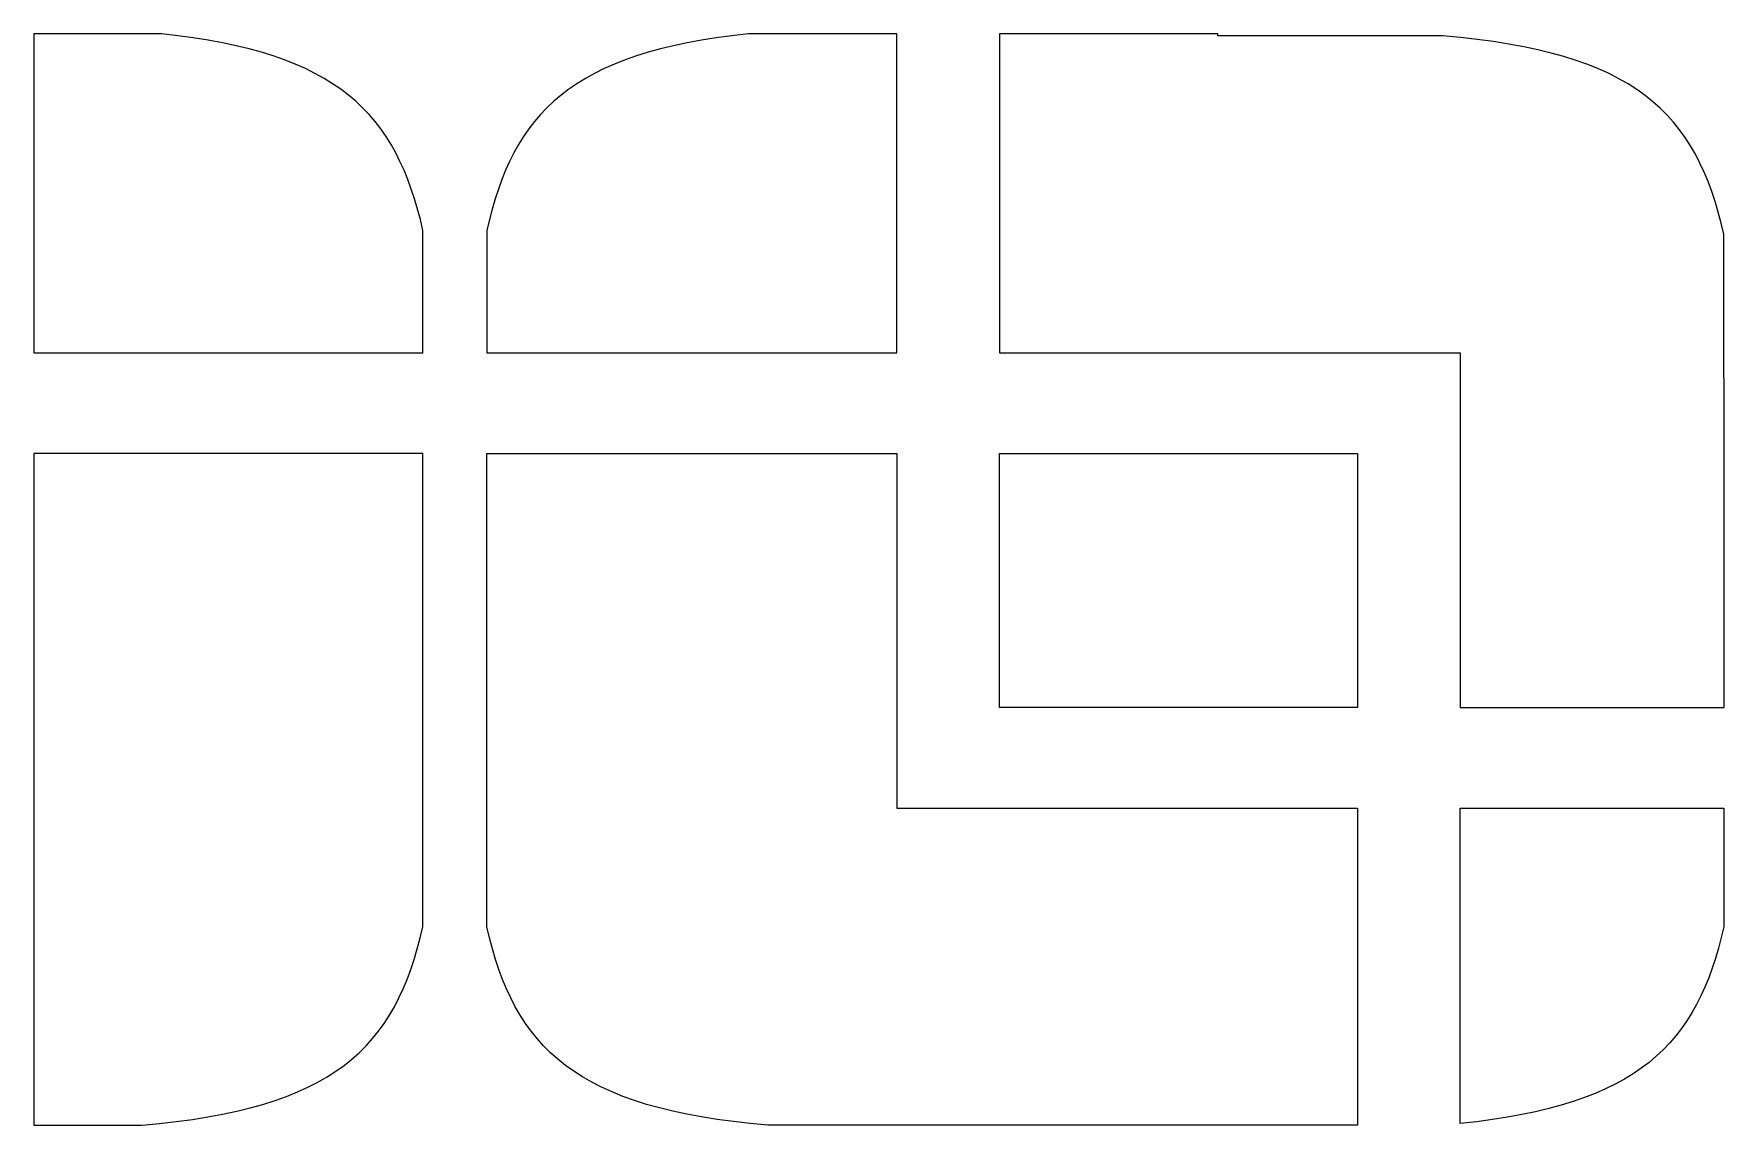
# Model space of a CAD drawing. Header units: millimetres. Extents: x -1200 to 1200, y -590 to 590.
# Drawn here: x -1200 to -748.5, y -299.4 to -7.7 of the extents above; entities that cross this region are included whole.
import ezdxf

# ---------------------------------------------------------------- set-up
doc = ezdxf.new("R2010")
doc.units = ezdxf.units.MM
doc.header["$MEASUREMENT"] = 0
doc.layers.add('Layer 1', color=7, linetype='Continuous')

msp = doc.modelspace()

# ---------------------------------------------------------------- linework, layer by layer
at = {"layer": 'Layer 1', "color": 250, "lineweight": 20}
for points, knots in [([(-1200.0272, -92.9268), (-1200.0272, -92.9268), (-1200.0272, -7.6965), (-1200.0272, -7.6965), (-1200.0272, -7.6965), (-1165.9063, -7.6965), (-1165.9063, -7.6965), (-1165.9063, -7.6965), (-1161.5679, -8.2005), (-1161.5679, -8.2005), (-1161.5679, -8.2005), (-1157.4172, -8.7766), (-1157.4172, -8.7766), (-1157.4172, -8.7766), (-1153.4305, -9.4246), (-1153.4305, -9.4246), (-1153.4305, -9.4246), (-1149.6315, -10.1207), (-1149.6315, -10.1207), (-1149.6315, -10.1207), (-1145.9966, -10.8887), (-1145.9966, -10.8887), (-1145.9966, -10.8887), (-1142.5259, -11.7288), (-1142.5259, -11.7288), (-1142.5259, -11.7288), (-1139.2193, -12.6409), (-1139.2193, -12.6409), (-1139.2193, -12.6409), (-1136.0769, -13.6249), (-1136.0769, -13.6249), (-1136.0769, -13.6249), (-1133.0752, -14.681), (-1133.0752, -14.681), (-1133.0752, -14.681), (-1130.2142, -15.8091), (-1130.2142, -15.8091), (-1130.2142, -15.8091), (-1127.4939, -17.0092), (-1127.4939, -17.0092), (-1127.4939, -17.0092), (-1124.9378, -18.2813), (-1124.9378, -18.2813), (-1124.9378, -18.2813), (-1122.4989, -19.6253), (-1122.4989, -19.6253), (-1122.4989, -19.6253), (-1120.2007, -21.0415), (-1120.2007, -21.0415), (-1120.2007, -21.0415), (-1118.0198, -22.5296), (-1118.0198, -22.5296), (-1118.0198, -22.5296), (-1115.9561, -24.0897), (-1115.9561, -24.0897), (-1115.9561, -24.0897), (-1114.0097, -25.7458), (-1114.0097, -25.7458), (-1114.0097, -25.7458), (-1112.204, -27.474), (-1112.204, -27.474), (-1112.204, -27.474), (-1110.4686, -29.2741), (-1110.4686, -29.2741), (-1110.4686, -29.2741), (-1108.8505, -31.1703), (-1108.8505, -31.1703), (-1108.8505, -31.1703), (-1107.3497, -33.1384), (-1107.3497, -33.1384), (-1107.3497, -33.1384), (-1105.9426, -35.1785), (-1105.9426, -35.1785), (-1105.9426, -35.1785), (-1104.6059, -37.2907), (-1104.6059, -37.2907), (-1104.6059, -37.2907), (-1103.3631, -39.4989), (-1103.3631, -39.4989), (-1103.3631, -39.4989), (-1102.214, -41.827), (-1102.214, -41.827), (-1102.214, -41.827), (-1101.1353, -44.1792), (-1101.1353, -44.1792), (-1101.1353, -44.1792), (-1100.1269, -46.6514), (-1100.1269, -46.6514), (-1100.1269, -46.6514), (-1099.1888, -49.1956), (-1099.1888, -49.1956), (-1099.1888, -49.1956), (-1098.3446, -51.8117), (-1098.3446, -51.8117), (-1098.3446, -51.8117), (-1097.5238, -54.548), (-1097.5238, -54.548), (-1097.5238, -54.548), (-1096.7734, -57.3562), (-1096.7734, -57.3562), (-1096.7734, -57.3562), (-1096.0934, -60.2364), (-1096.0934, -60.2364), (-1096.0934, -60.2364), (-1096.0934, -92.9268), (-1096.0934, -92.9268), (-1096.0934, -92.9268), (-1200.0272, -92.9268), (-1200.0272, -92.9268)], [0, 0, 0, 0, 0.02777778, 0.02777778, 0.02777778, 0.05555556, 0.05555556, 0.05555556, 0.08333333, 0.08333333, 0.08333333, 0.11111111, 0.11111111, 0.11111111, 0.13888889, 0.13888889, 0.13888889, 0.16666667, 0.16666667, 0.16666667, 0.19444444, 0.19444444, 0.19444444, 0.22222222, 0.22222222, 0.22222222, 0.25, 0.25, 0.25, 0.27777778, 0.27777778, 0.27777778, 0.30555556, 0.30555556, 0.30555556, 0.33333333, 0.33333333, 0.33333333, 0.36111111, 0.36111111, 0.36111111, 0.38888889, 0.38888889, 0.38888889, 0.41666667, 0.41666667, 0.41666667, 0.44444444, 0.44444444, 0.44444444, 0.47222222, 0.47222222, 0.47222222, 0.5, 0.5, 0.5, 0.52777778, 0.52777778, 0.52777778, 0.55555556, 0.55555556, 0.55555556, 0.58333333, 0.58333333, 0.58333333, 0.61111111, 0.61111111, 0.61111111, 0.63888889, 0.63888889, 0.63888889, 0.66666667, 0.66666667, 0.66666667, 0.69444444, 0.69444444, 0.69444444, 0.72222222, 0.72222222, 0.72222222, 0.75, 0.75, 0.75, 0.77777778, 0.77777778, 0.77777778, 0.80555556, 0.80555556, 0.80555556, 0.83333333, 0.83333333, 0.83333333, 0.86111111, 0.86111111, 0.86111111, 0.88888889, 0.88888889, 0.88888889, 0.91666667, 0.91666667, 0.91666667, 0.94444444, 0.94444444, 0.94444444, 0.97222222, 0.97222222, 0.97222222, 1, 1, 1, 1]), ([(-1009.2316, -7.6965), (-1009.2316, -7.6965), (-969.506, -7.6965), (-969.506, -7.6965), (-969.506, -7.6965), (-969.506, -92.9268), (-969.506, -92.9268), (-969.506, -92.9268), (-1079.0446, -92.9268), (-1079.0446, -92.9268), (-1079.0446, -92.9268), (-1079.0446, -60.2604), (-1079.0446, -60.2604), (-1079.0446, -60.2604), (-1078.3411, -57.3562), (-1078.3411, -57.3562), (-1078.3411, -57.3562), (-1077.6141, -54.548), (-1077.6141, -54.548), (-1077.6141, -54.548), (-1076.7934, -51.8358), (-1076.7934, -51.8358), (-1076.7934, -51.8358), (-1075.9256, -49.1956), (-1075.9256, -49.1956), (-1075.9256, -49.1956), (-1075.011, -46.6514), (-1075.011, -46.6514), (-1075.011, -46.6514), (-1074.0027, -44.1792), (-1074.0027, -44.1792), (-1074.0027, -44.1792), (-1072.924, -41.827), (-1072.924, -41.827), (-1072.924, -41.827), (-1071.7748, -39.5229), (-1071.7748, -39.5229), (-1071.7748, -39.5229), (-1070.532, -37.2907), (-1070.532, -37.2907), (-1070.532, -37.2907), (-1069.2187, -35.1785), (-1069.2187, -35.1785), (-1069.2187, -35.1785), (-1067.7883, -33.1384), (-1067.7883, -33.1384), (-1067.7883, -33.1384), (-1066.2874, -31.1703), (-1066.2874, -31.1703), (-1066.2874, -31.1703), (-1064.6693, -29.2741), (-1064.6693, -29.2741), (-1064.6693, -29.2741), (-1062.9574, -27.474), (-1062.9574, -27.474), (-1062.9574, -27.474), (-1061.1282, -25.7458), (-1061.1282, -25.7458), (-1061.1282, -25.7458), (-1059.1818, -24.1137), (-1059.1818, -24.1137), (-1059.1818, -24.1137), (-1057.1416, -22.5296), (-1057.1416, -22.5296), (-1057.1416, -22.5296), (-1054.9607, -21.0415), (-1054.9607, -21.0415), (-1054.9607, -21.0415), (-1052.6391, -19.6253), (-1052.6391, -19.6253), (-1052.6391, -19.6253), (-1050.2236, -18.2813), (-1050.2236, -18.2813), (-1050.2236, -18.2813), (-1047.644, -17.0092), (-1047.644, -17.0092), (-1047.644, -17.0092), (-1044.9237, -15.8091), (-1044.9237, -15.8091), (-1044.9237, -15.8091), (-1042.0862, -14.681), (-1042.0862, -14.681), (-1042.0862, -14.681), (-1039.0845, -13.6249), (-1039.0845, -13.6249), (-1039.0845, -13.6249), (-1035.9186, -12.6409), (-1035.9186, -12.6409), (-1035.9186, -12.6409), (-1032.6121, -11.7288), (-1032.6121, -11.7288), (-1032.6121, -11.7288), (-1029.1413, -10.8887), (-1029.1413, -10.8887), (-1029.1413, -10.8887), (-1025.5065, -10.1207), (-1025.5065, -10.1207), (-1025.5065, -10.1207), (-1021.7075, -9.4246), (-1021.7075, -9.4246), (-1021.7075, -9.4246), (-1017.7443, -8.7766), (-1017.7443, -8.7766), (-1017.7443, -8.7766), (-1013.57, -8.2005), (-1013.57, -8.2005), (-1013.57, -8.2005), (-1009.2316, -7.6965), (-1009.2316, -7.6965)], [0, 0, 0, 0, 0.02777778, 0.02777778, 0.02777778, 0.05555556, 0.05555556, 0.05555556, 0.08333333, 0.08333333, 0.08333333, 0.11111111, 0.11111111, 0.11111111, 0.13888889, 0.13888889, 0.13888889, 0.16666667, 0.16666667, 0.16666667, 0.19444444, 0.19444444, 0.19444444, 0.22222222, 0.22222222, 0.22222222, 0.25, 0.25, 0.25, 0.27777778, 0.27777778, 0.27777778, 0.30555556, 0.30555556, 0.30555556, 0.33333333, 0.33333333, 0.33333333, 0.36111111, 0.36111111, 0.36111111, 0.38888889, 0.38888889, 0.38888889, 0.41666667, 0.41666667, 0.41666667, 0.44444444, 0.44444444, 0.44444444, 0.47222222, 0.47222222, 0.47222222, 0.5, 0.5, 0.5, 0.52777778, 0.52777778, 0.52777778, 0.55555556, 0.55555556, 0.55555556, 0.58333333, 0.58333333, 0.58333333, 0.61111111, 0.61111111, 0.61111111, 0.63888889, 0.63888889, 0.63888889, 0.66666667, 0.66666667, 0.66666667, 0.69444444, 0.69444444, 0.69444444, 0.72222222, 0.72222222, 0.72222222, 0.75, 0.75, 0.75, 0.77777778, 0.77777778, 0.77777778, 0.80555556, 0.80555556, 0.80555556, 0.83333333, 0.83333333, 0.83333333, 0.86111111, 0.86111111, 0.86111111, 0.88888889, 0.88888889, 0.88888889, 0.91666667, 0.91666667, 0.91666667, 0.94444444, 0.94444444, 0.94444444, 0.97222222, 0.97222222, 0.97222222, 1, 1, 1, 1]), ([(-942.0921, -7.6965), (-942.0921, -7.6965), (-883.723, -7.6965), (-883.723, -7.6965), (-883.723, -7.6965), (-883.723, -8.2245), (-883.723, -8.2245), (-883.723, -8.2245), (-823.7125, -8.2245), (-823.7125, -8.2245), (-823.7125, -8.2245), (-818.9754, -8.6566), (-818.9754, -8.6566), (-818.9754, -8.6566), (-814.4729, -9.1846), (-814.4729, -9.1846), (-814.4729, -9.1846), (-810.1345, -9.7606), (-810.1345, -9.7606), (-810.1345, -9.7606), (-806.0071, -10.4327), (-806.0071, -10.4327), (-806.0071, -10.4327), (-802.0674, -11.1527), (-802.0674, -11.1527), (-802.0674, -11.1527), (-798.3153, -11.9448), (-798.3153, -11.9448), (-798.3153, -11.9448), (-794.7273, -12.8328), (-794.7273, -12.8328), (-794.7273, -12.8328), (-791.3035, -13.7929), (-791.3035, -13.7929), (-791.3035, -13.7929), (-788.0673, -14.825), (-788.0673, -14.825), (-788.0673, -14.825), (-784.9718, -15.9291), (-784.9718, -15.9291), (-784.9718, -15.9291), (-782.0639, -17.1052), (-782.0639, -17.1052), (-782.0639, -17.1052), (-779.2732, -18.3533), (-779.2732, -18.3533), (-779.2732, -18.3533), (-776.6702, -19.6974), (-776.6702, -19.6974), (-776.6702, -19.6974), (-774.1844, -21.1135), (-774.1844, -21.1135), (-774.1844, -21.1135), (-771.8394, -22.6256), (-771.8394, -22.6256), (-771.8394, -22.6256), (-769.635, -24.1857), (-769.635, -24.1857), (-769.635, -24.1857), (-767.5479, -25.8658), (-767.5479, -25.8658), (-767.5479, -25.8658), (-765.6014, -27.594), (-765.6014, -27.594), (-765.6014, -27.594), (-763.7723, -29.4421), (-763.7723, -29.4421), (-763.7723, -29.4421), (-762.037, -31.3382), (-762.037, -31.3382), (-762.037, -31.3382), (-760.4423, -33.3544), (-760.4423, -33.3544), (-760.4423, -33.3544), (-758.918, -35.4425), (-758.918, -35.4425), (-758.918, -35.4425), (-757.5109, -37.6027), (-757.5109, -37.6027), (-757.5109, -37.6027), (-756.1977, -39.8829), (-756.1977, -39.8829), (-756.1977, -39.8829), (-754.9782, -42.2351), (-754.9782, -42.2351), (-754.9782, -42.2351), (-753.8526, -44.6833), (-753.8526, -44.6833), (-753.8526, -44.6833), (-752.7973, -47.2034), (-752.7973, -47.2034), (-752.7973, -47.2034), (-751.8124, -49.8436), (-751.8124, -49.8436), (-751.8124, -49.8436), (-750.9213, -52.5558), (-750.9213, -52.5558), (-750.9213, -52.5558), (-750.077, -55.364), (-750.077, -55.364), (-750.077, -55.364), (-749.3032, -58.2683), (-749.3032, -58.2683), (-749.3032, -58.2683), (-748.5762, -61.2685), (-748.5762, -61.2685), (-748.5762, -61.2685), (-748.5762, -99.7673), (-748.5762, -99.7673), (-748.5762, -99.7673), (-748.5058, -99.7673), (-748.5058, -99.7673), (-748.5058, -99.7673), (-748.5058, -187.7579), (-748.5058, -187.7579), (-748.5058, -187.7579), (-818.9989, -187.7579), (-818.9989, -187.7579), (-818.9989, -187.7579), (-818.9989, -92.9268), (-818.9989, -92.9268), (-818.9989, -92.9268), (-942.0921, -92.9268), (-942.0921, -92.9268), (-942.0921, -92.9268), (-942.0921, -7.6965), (-942.0921, -7.6965)], [0, 0, 0, 0, 0.02380952, 0.02380952, 0.02380952, 0.04761905, 0.04761905, 0.04761905, 0.07142857, 0.07142857, 0.07142857, 0.0952381, 0.0952381, 0.0952381, 0.11904762, 0.11904762, 0.11904762, 0.14285714, 0.14285714, 0.14285714, 0.16666667, 0.16666667, 0.16666667, 0.19047619, 0.19047619, 0.19047619, 0.21428571, 0.21428571, 0.21428571, 0.23809524, 0.23809524, 0.23809524, 0.26190476, 0.26190476, 0.26190476, 0.28571429, 0.28571429, 0.28571429, 0.30952381, 0.30952381, 0.30952381, 0.33333333, 0.33333333, 0.33333333, 0.35714286, 0.35714286, 0.35714286, 0.38095238, 0.38095238, 0.38095238, 0.4047619, 0.4047619, 0.4047619, 0.42857143, 0.42857143, 0.42857143, 0.45238095, 0.45238095, 0.45238095, 0.47619048, 0.47619048, 0.47619048, 0.5, 0.5, 0.5, 0.52380952, 0.52380952, 0.52380952, 0.54761905, 0.54761905, 0.54761905, 0.57142857, 0.57142857, 0.57142857, 0.5952381, 0.5952381, 0.5952381, 0.61904762, 0.61904762, 0.61904762, 0.64285714, 0.64285714, 0.64285714, 0.66666667, 0.66666667, 0.66666667, 0.69047619, 0.69047619, 0.69047619, 0.71428571, 0.71428571, 0.71428571, 0.73809524, 0.73809524, 0.73809524, 0.76190476, 0.76190476, 0.76190476, 0.78571429, 0.78571429, 0.78571429, 0.80952381, 0.80952381, 0.80952381, 0.83333333, 0.83333333, 0.83333333, 0.85714286, 0.85714286, 0.85714286, 0.88095238, 0.88095238, 0.88095238, 0.9047619, 0.9047619, 0.9047619, 0.92857143, 0.92857143, 0.92857143, 0.95238095, 0.95238095, 0.95238095, 0.97619048, 0.97619048, 0.97619048, 1, 1, 1, 1]), ([(-1200.0272, -299.3902), (-1200.0272, -299.3902), (-1200.0272, -119.8568), (-1200.0272, -119.8568), (-1200.0272, -119.8568), (-1096.0934, -119.8568), (-1096.0934, -119.8568), (-1096.0934, -119.8568), (-1096.0934, -207.8474), (-1096.0934, -207.8474), (-1096.0934, -207.8474), (-1096.0934, -246.3463), (-1096.0934, -246.3463), (-1096.0934, -246.3463), (-1096.7969, -249.3465), (-1096.7969, -249.3465), (-1096.7969, -249.3465), (-1097.5942, -252.2507), (-1097.5942, -252.2507), (-1097.5942, -252.2507), (-1098.415, -255.0589), (-1098.415, -255.0589), (-1098.415, -255.0589), (-1099.353, -257.7711), (-1099.353, -257.7711), (-1099.353, -257.7711), (-1100.3145, -260.4113), (-1100.3145, -260.4113), (-1100.3145, -260.4113), (-1101.3697, -262.9315), (-1101.3697, -262.9315), (-1101.3697, -262.9315), (-1102.4954, -265.3797), (-1102.4954, -265.3797), (-1102.4954, -265.3797), (-1103.7148, -267.7319), (-1103.7148, -267.7319), (-1103.7148, -267.7319), (-1105.0281, -269.988), (-1105.0281, -269.988), (-1105.0281, -269.988), (-1106.4351, -272.1722), (-1106.4351, -272.1722), (-1106.4351, -272.1722), (-1107.936, -274.2604), (-1107.936, -274.2604), (-1107.936, -274.2604), (-1109.5541, -276.2525), (-1109.5541, -276.2525), (-1109.5541, -276.2525), (-1111.266, -278.1727), (-1111.266, -278.1727), (-1111.266, -278.1727), (-1113.1186, -280.0208), (-1113.1186, -280.0208), (-1113.1186, -280.0208), (-1115.065, -281.7489), (-1115.065, -281.7489), (-1115.065, -281.7489), (-1117.1521, -283.4291), (-1117.1521, -283.4291), (-1117.1521, -283.4291), (-1119.3565, -284.9892), (-1119.3565, -284.9892), (-1119.3565, -284.9892), (-1121.7016, -286.5013), (-1121.7016, -286.5013), (-1121.7016, -286.5013), (-1124.1639, -287.9174), (-1124.1639, -287.9174), (-1124.1639, -287.9174), (-1126.7904, -289.2615), (-1126.7904, -289.2615), (-1126.7904, -289.2615), (-1129.5576, -290.5095), (-1129.5576, -290.5095), (-1129.5576, -290.5095), (-1132.4889, -291.6857), (-1132.4889, -291.6857), (-1132.4889, -291.6857), (-1135.5845, -292.7897), (-1135.5845, -292.7897), (-1135.5845, -292.7897), (-1138.8207, -293.8458), (-1138.8207, -293.8458), (-1138.8207, -293.8458), (-1142.2445, -294.7819), (-1142.2445, -294.7819), (-1142.2445, -294.7819), (-1145.809, -295.6459), (-1145.809, -295.6459), (-1145.809, -295.6459), (-1149.5845, -296.462), (-1149.5845, -296.462), (-1149.5845, -296.462), (-1153.5243, -297.182), (-1153.5243, -297.182), (-1153.5243, -297.182), (-1157.6516, -297.8541), (-1157.6516, -297.8541), (-1157.6516, -297.8541), (-1161.9666, -298.4302), (-1161.9666, -298.4302), (-1161.9666, -298.4302), (-1166.4926, -298.9582), (-1166.4926, -298.9582), (-1166.4926, -298.9582), (-1171.2062, -299.3902), (-1171.2062, -299.3902), (-1171.2062, -299.3902), (-1191.7491, -299.3902), (-1191.7491, -299.3902), (-1191.7491, -299.3902), (-1200.0272, -299.3902), (-1200.0272, -299.3902)], [0, 0, 0, 0, 0.02631579, 0.02631579, 0.02631579, 0.05263158, 0.05263158, 0.05263158, 0.07894737, 0.07894737, 0.07894737, 0.10526316, 0.10526316, 0.10526316, 0.13157895, 0.13157895, 0.13157895, 0.15789474, 0.15789474, 0.15789474, 0.18421053, 0.18421053, 0.18421053, 0.21052632, 0.21052632, 0.21052632, 0.23684211, 0.23684211, 0.23684211, 0.26315789, 0.26315789, 0.26315789, 0.28947368, 0.28947368, 0.28947368, 0.31578947, 0.31578947, 0.31578947, 0.34210526, 0.34210526, 0.34210526, 0.36842105, 0.36842105, 0.36842105, 0.39473684, 0.39473684, 0.39473684, 0.42105263, 0.42105263, 0.42105263, 0.44736842, 0.44736842, 0.44736842, 0.47368421, 0.47368421, 0.47368421, 0.5, 0.5, 0.5, 0.52631579, 0.52631579, 0.52631579, 0.55263158, 0.55263158, 0.55263158, 0.57894737, 0.57894737, 0.57894737, 0.60526316, 0.60526316, 0.60526316, 0.63157895, 0.63157895, 0.63157895, 0.65789474, 0.65789474, 0.65789474, 0.68421053, 0.68421053, 0.68421053, 0.71052632, 0.71052632, 0.71052632, 0.73684211, 0.73684211, 0.73684211, 0.76315789, 0.76315789, 0.76315789, 0.78947368, 0.78947368, 0.78947368, 0.81578947, 0.81578947, 0.81578947, 0.84210526, 0.84210526, 0.84210526, 0.86842105, 0.86842105, 0.86842105, 0.89473684, 0.89473684, 0.89473684, 0.92105263, 0.92105263, 0.92105263, 0.94736842, 0.94736842, 0.94736842, 0.97368421, 0.97368421, 0.97368421, 1, 1, 1, 1]), ([(-969.506, -214.6879), (-969.506, -214.6879), (-969.506, -119.8568), (-969.506, -119.8568), (-969.506, -119.8568), (-1079.0446, -119.8568), (-1079.0446, -119.8568), (-1079.0446, -119.8568), (-1079.0446, -207.8474), (-1079.0446, -207.8474), (-1079.0446, -207.8474), (-1079.0446, -246.3463), (-1079.0446, -246.3463), (-1079.0446, -246.3463), (-1078.3176, -249.3465), (-1078.3176, -249.3465), (-1078.3176, -249.3465), (-1077.5437, -252.2507), (-1077.5437, -252.2507), (-1077.5437, -252.2507), (-1076.6995, -255.0589), (-1076.6995, -255.0589), (-1076.6995, -255.0589), (-1075.8084, -257.7711), (-1075.8084, -257.7711), (-1075.8084, -257.7711), (-1074.8235, -260.4113), (-1074.8235, -260.4113), (-1074.8235, -260.4113), (-1073.7682, -262.9315), (-1073.7682, -262.9315), (-1073.7682, -262.9315), (-1072.6426, -265.3797), (-1072.6426, -265.3797), (-1072.6426, -265.3797), (-1071.4231, -267.7319), (-1071.4231, -267.7319), (-1071.4231, -267.7319), (-1070.1099, -269.988), (-1070.1099, -269.988), (-1070.1099, -269.988), (-1068.7028, -272.1722), (-1068.7028, -272.1722), (-1068.7028, -272.1722), (-1067.202, -274.2604), (-1067.202, -274.2604), (-1067.202, -274.2604), (-1065.5839, -276.2525), (-1065.5839, -276.2525), (-1065.5839, -276.2525), (-1063.872, -278.1727), (-1063.872, -278.1727), (-1063.872, -278.1727), (-1062.0428, -280.0208), (-1062.0428, -280.0208), (-1062.0428, -280.0208), (-1060.0729, -281.7489), (-1060.0729, -281.7489), (-1060.0729, -281.7489), (-1058.0093, -283.4291), (-1058.0093, -283.4291), (-1058.0093, -283.4291), (-1055.8049, -284.9892), (-1055.8049, -284.9892), (-1055.8049, -284.9892), (-1053.4598, -286.5013), (-1053.4598, -286.5013), (-1053.4598, -286.5013), (-1050.974, -287.9174), (-1050.974, -287.9174), (-1050.974, -287.9174), (-1048.3475, -289.2615), (-1048.3475, -289.2615), (-1048.3475, -289.2615), (-1045.5803, -290.5095), (-1045.5803, -290.5095), (-1045.5803, -290.5095), (-1042.649, -291.6857), (-1042.649, -291.6857), (-1042.649, -291.6857), (-1039.5769, -292.7897), (-1039.5769, -292.7897), (-1039.5769, -292.7897), (-1036.3407, -293.8458), (-1036.3407, -293.8458), (-1036.3407, -293.8458), (-1032.9169, -294.7819), (-1032.9169, -294.7819), (-1032.9169, -294.7819), (-1029.3289, -295.6459), (-1029.3289, -295.6459), (-1029.3289, -295.6459), (-1025.5768, -296.462), (-1025.5768, -296.462), (-1025.5768, -296.462), (-1021.6371, -297.182), (-1021.6371, -297.182), (-1021.6371, -297.182), (-1017.5097, -297.8541), (-1017.5097, -297.8541), (-1017.5097, -297.8541), (-1013.1713, -298.4302), (-1013.1713, -298.4302), (-1013.1713, -298.4302), (-1008.6688, -298.9582), (-1008.6688, -298.9582), (-1008.6688, -298.9582), (-1003.9552, -299.3902), (-1003.9552, -299.3902), (-1003.9552, -299.3902), (-1003.6269, -299.3902), (-1003.6269, -299.3902), (-1003.6269, -299.3902), (-1003.2986, -299.3902), (-1003.2986, -299.3902), (-1003.2986, -299.3902), (-1002.9702, -299.3902), (-1002.9702, -299.3902), (-1002.9702, -299.3902), (-1002.6654, -299.3902), (-1002.6654, -299.3902), (-1002.6654, -299.3902), (-1002.3371, -299.3902), (-1002.3371, -299.3902), (-1002.3371, -299.3902), (-1002.0088, -299.3902), (-1002.0088, -299.3902), (-1002.0088, -299.3902), (-1001.704, -299.3902), (-1001.704, -299.3902), (-1001.704, -299.3902), (-1001.3756, -299.3902), (-1001.3756, -299.3902), (-1001.3756, -299.3902), (-1001.0473, -299.3902), (-1001.0473, -299.3902), (-1001.0473, -299.3902), (-1000.7424, -299.3902), (-1000.7424, -299.3902), (-1000.7424, -299.3902), (-1000.4141, -299.3902), (-1000.4141, -299.3902), (-1000.4141, -299.3902), (-1000.0858, -299.3902), (-1000.0858, -299.3902), (-1000.0858, -299.3902), (-999.7575, -299.3902), (-999.7575, -299.3902), (-999.7575, -299.3902), (-999.4526, -299.3902), (-999.4526, -299.3902), (-999.4526, -299.3902), (-999.1243, -299.3902), (-999.1243, -299.3902), (-999.1243, -299.3902), (-998.796, -299.3902), (-998.796, -299.3902), (-998.796, -299.3902), (-998.4912, -299.3902), (-998.4912, -299.3902), (-998.4912, -299.3902), (-998.1629, -299.3902), (-998.1629, -299.3902), (-998.1629, -299.3902), (-997.8345, -299.3902), (-997.8345, -299.3902), (-997.8345, -299.3902), (-997.5297, -299.3902), (-997.5297, -299.3902), (-997.5297, -299.3902), (-997.2013, -299.3902), (-997.2013, -299.3902), (-997.2013, -299.3902), (-996.8731, -299.3902), (-996.8731, -299.3902), (-996.8731, -299.3902), (-996.5448, -299.3902), (-996.5448, -299.3902), (-996.5448, -299.3902), (-996.2399, -299.3902), (-996.2399, -299.3902), (-996.2399, -299.3902), (-995.9116, -299.3902), (-995.9116, -299.3902), (-995.9116, -299.3902), (-995.5832, -299.3902), (-995.5832, -299.3902), (-995.5832, -299.3902), (-995.2784, -299.3902), (-995.2784, -299.3902), (-995.2784, -299.3902), (-994.9501, -299.3902), (-994.9501, -299.3902), (-994.9501, -299.3902), (-994.6218, -299.3902), (-994.6218, -299.3902), (-994.6218, -299.3902), (-994.3169, -299.3902), (-994.3169, -299.3902), (-994.3169, -299.3902), (-993.9886, -299.3902), (-993.9886, -299.3902), (-993.9886, -299.3902), (-993.6603, -299.3902), (-993.6603, -299.3902), (-993.6603, -299.3902), (-993.332, -299.3902), (-993.332, -299.3902), (-993.332, -299.3902), (-993.0272, -299.3902), (-993.0272, -299.3902), (-993.0272, -299.3902), (-992.6988, -299.3902), (-992.6988, -299.3902), (-992.6988, -299.3902), (-992.3705, -299.3902), (-992.3705, -299.3902), (-992.3705, -299.3902), (-992.0656, -299.3902), (-992.0656, -299.3902), (-992.0656, -299.3902), (-991.7373, -299.3902), (-991.7373, -299.3902), (-991.7373, -299.3902), (-991.4091, -299.3902), (-991.4091, -299.3902), (-991.4091, -299.3902), (-991.1042, -299.3902), (-991.1042, -299.3902), (-991.1042, -299.3902), (-990.7759, -299.3902), (-990.7759, -299.3902), (-990.7759, -299.3902), (-990.4475, -299.3902), (-990.4475, -299.3902), (-990.4475, -299.3902), (-990.1192, -299.3902), (-990.1192, -299.3902), (-990.1192, -299.3902), (-989.8144, -299.3902), (-989.8144, -299.3902), (-989.8144, -299.3902), (-989.4861, -299.3902), (-989.4861, -299.3902), (-989.4861, -299.3902), (-989.1578, -299.3902), (-989.1578, -299.3902), (-989.1578, -299.3902), (-988.8529, -299.3902), (-988.8529, -299.3902), (-988.8529, -299.3902), (-988.5246, -299.3902), (-988.5246, -299.3902), (-988.5246, -299.3902), (-988.1963, -299.3902), (-988.1963, -299.3902), (-988.1963, -299.3902), (-987.8914, -299.3902), (-987.8914, -299.3902), (-987.8914, -299.3902), (-987.5631, -299.3902), (-987.5631, -299.3902), (-987.5631, -299.3902), (-987.2348, -299.3902), (-987.2348, -299.3902), (-987.2348, -299.3902), (-986.9065, -299.3902), (-986.9065, -299.3902), (-986.9065, -299.3902), (-986.6016, -299.3902), (-986.6016, -299.3902), (-986.6016, -299.3902), (-986.2733, -299.3902), (-986.2733, -299.3902), (-986.2733, -299.3902), (-985.945, -299.3902), (-985.945, -299.3902), (-985.945, -299.3902), (-985.6402, -299.3902), (-985.6402, -299.3902), (-985.6402, -299.3902), (-985.3118, -299.3902), (-985.3118, -299.3902), (-985.3118, -299.3902), (-984.9835, -299.3902), (-984.9835, -299.3902), (-984.9835, -299.3902), (-984.6786, -299.3902), (-984.6786, -299.3902), (-984.6786, -299.3902), (-984.3503, -299.3902), (-984.3503, -299.3902), (-984.3503, -299.3902), (-984.0221, -299.3902), (-984.0221, -299.3902), (-984.0221, -299.3902), (-983.6937, -299.3902), (-983.6937, -299.3902), (-983.6937, -299.3902), (-983.3889, -299.3902), (-983.3889, -299.3902), (-983.3889, -299.3902), (-883.723, -299.3902), (-883.723, -299.3902), (-883.723, -299.3902), (-846.4129, -299.3902), (-846.4129, -299.3902), (-846.4129, -299.3902), (-846.4129, -214.6879), (-846.4129, -214.6879), (-846.4129, -214.6879), (-969.506, -214.6879), (-969.506, -214.6879)], [0, 0, 0, 0, 0.00961538, 0.00961538, 0.00961538, 0.01923077, 0.01923077, 0.01923077, 0.02884615, 0.02884615, 0.02884615, 0.03846154, 0.03846154, 0.03846154, 0.04807692, 0.04807692, 0.04807692, 0.05769231, 0.05769231, 0.05769231, 0.06730769, 0.06730769, 0.06730769, 0.07692308, 0.07692308, 0.07692308, 0.08653846, 0.08653846, 0.08653846, 0.09615385, 0.09615385, 0.09615385, 0.10576923, 0.10576923, 0.10576923, 0.11538462, 0.11538462, 0.11538462, 0.125, 0.125, 0.125, 0.13461538, 0.13461538, 0.13461538, 0.14423077, 0.14423077, 0.14423077, 0.15384615, 0.15384615, 0.15384615, 0.16346154, 0.16346154, 0.16346154, 0.17307692, 0.17307692, 0.17307692, 0.18269231, 0.18269231, 0.18269231, 0.19230769, 0.19230769, 0.19230769, 0.20192308, 0.20192308, 0.20192308, 0.21153846, 0.21153846, 0.21153846, 0.22115385, 0.22115385, 0.22115385, 0.23076923, 0.23076923, 0.23076923, 0.24038462, 0.24038462, 0.24038462, 0.25, 0.25, 0.25, 0.25961538, 0.25961538, 0.25961538, 0.26923077, 0.26923077, 0.26923077, 0.27884615, 0.27884615, 0.27884615, 0.28846154, 0.28846154, 0.28846154, 0.29807692, 0.29807692, 0.29807692, 0.30769231, 0.30769231, 0.30769231, 0.31730769, 0.31730769, 0.31730769, 0.32692308, 0.32692308, 0.32692308, 0.33653846, 0.33653846, 0.33653846, 0.34615385, 0.34615385, 0.34615385, 0.35576923, 0.35576923, 0.35576923, 0.36538462, 0.36538462, 0.36538462, 0.375, 0.375, 0.375, 0.38461538, 0.38461538, 0.38461538, 0.39423077, 0.39423077, 0.39423077, 0.40384615, 0.40384615, 0.40384615, 0.41346154, 0.41346154, 0.41346154, 0.42307692, 0.42307692, 0.42307692, 0.43269231, 0.43269231, 0.43269231, 0.44230769, 0.44230769, 0.44230769, 0.45192308, 0.45192308, 0.45192308, 0.46153846, 0.46153846, 0.46153846, 0.47115385, 0.47115385, 0.47115385, 0.48076923, 0.48076923, 0.48076923, 0.49038462, 0.49038462, 0.49038462, 0.5, 0.5, 0.5, 0.50961538, 0.50961538, 0.50961538, 0.51923077, 0.51923077, 0.51923077, 0.52884615, 0.52884615, 0.52884615, 0.53846154, 0.53846154, 0.53846154, 0.54807692, 0.54807692, 0.54807692, 0.55769231, 0.55769231, 0.55769231, 0.56730769, 0.56730769, 0.56730769, 0.57692308, 0.57692308, 0.57692308, 0.58653846, 0.58653846, 0.58653846, 0.59615385, 0.59615385, 0.59615385, 0.60576923, 0.60576923, 0.60576923, 0.61538462, 0.61538462, 0.61538462, 0.625, 0.625, 0.625, 0.63461538, 0.63461538, 0.63461538, 0.64423077, 0.64423077, 0.64423077, 0.65384615, 0.65384615, 0.65384615, 0.66346154, 0.66346154, 0.66346154, 0.67307692, 0.67307692, 0.67307692, 0.68269231, 0.68269231, 0.68269231, 0.69230769, 0.69230769, 0.69230769, 0.70192308, 0.70192308, 0.70192308, 0.71153846, 0.71153846, 0.71153846, 0.72115385, 0.72115385, 0.72115385, 0.73076923, 0.73076923, 0.73076923, 0.74038462, 0.74038462, 0.74038462, 0.75, 0.75, 0.75, 0.75961538, 0.75961538, 0.75961538, 0.76923077, 0.76923077, 0.76923077, 0.77884615, 0.77884615, 0.77884615, 0.78846154, 0.78846154, 0.78846154, 0.79807692, 0.79807692, 0.79807692, 0.80769231, 0.80769231, 0.80769231, 0.81730769, 0.81730769, 0.81730769, 0.82692308, 0.82692308, 0.82692308, 0.83653846, 0.83653846, 0.83653846, 0.84615385, 0.84615385, 0.84615385, 0.85576923, 0.85576923, 0.85576923, 0.86538462, 0.86538462, 0.86538462, 0.875, 0.875, 0.875, 0.88461538, 0.88461538, 0.88461538, 0.89423077, 0.89423077, 0.89423077, 0.90384615, 0.90384615, 0.90384615, 0.91346154, 0.91346154, 0.91346154, 0.92307692, 0.92307692, 0.92307692, 0.93269231, 0.93269231, 0.93269231, 0.94230769, 0.94230769, 0.94230769, 0.95192308, 0.95192308, 0.95192308, 0.96153846, 0.96153846, 0.96153846, 0.97115385, 0.97115385, 0.97115385, 0.98076923, 0.98076923, 0.98076923, 0.99038462, 0.99038462, 0.99038462, 1, 1, 1, 1]), ([(-846.4129, -187.7579), (-846.4129, -187.7579), (-846.4129, -119.8568), (-846.4129, -119.8568), (-846.4129, -119.8568), (-942.0921, -119.8568), (-942.0921, -119.8568), (-942.0921, -119.8568), (-942.0921, -187.7579), (-942.0921, -187.7579), (-942.0921, -187.7579), (-846.4129, -187.7579), (-846.4129, -187.7579)], [0, 0, 0, 0, 0.25, 0.25, 0.25, 0.5, 0.5, 0.5, 0.75, 0.75, 0.75, 1, 1, 1, 1]), ([(-818.9989, -298.9582), (-818.9989, -298.9582), (-814.6136, -298.4542), (-814.6136, -298.4542), (-814.6136, -298.4542), (-810.4159, -297.9021), (-810.4159, -297.9021), (-810.4159, -297.9021), (-806.4058, -297.254), (-806.4058, -297.254), (-806.4058, -297.254), (-802.5599, -296.558), (-802.5599, -296.558), (-802.5599, -296.558), (-798.9016, -295.7899), (-798.9016, -295.7899), (-798.9016, -295.7899), (-795.384, -294.9499), (-795.384, -294.9499), (-795.384, -294.9499), (-792.0539, -294.0378), (-792.0539, -294.0378), (-792.0539, -294.0378), (-788.8646, -293.0778), (-788.8646, -293.0778), (-788.8646, -293.0778), (-785.8395, -292.0217), (-785.8395, -292.0217), (-785.8395, -292.0217), (-782.9551, -290.8936), (-782.9551, -290.8936), (-782.9551, -290.8936), (-780.2347, -289.6935), (-780.2347, -289.6935), (-780.2347, -289.6935), (-777.6317, -288.4214), (-777.6317, -288.4214), (-777.6317, -288.4214), (-775.1694, -287.0773), (-775.1694, -287.0773), (-775.1694, -287.0773), (-772.8478, -285.6612), (-772.8478, -285.6612), (-772.8478, -285.6612), (-770.6668, -284.1731), (-770.6668, -284.1731), (-770.6668, -284.1731), (-768.5797, -282.589), (-768.5797, -282.589), (-768.5797, -282.589), (-766.6333, -280.9569), (-766.6333, -280.9569), (-766.6333, -280.9569), (-764.7807, -279.2287), (-764.7807, -279.2287), (-764.7807, -279.2287), (-763.0453, -277.4046), (-763.0453, -277.4046), (-763.0453, -277.4046), (-761.4272, -275.5324), (-761.4272, -275.5324), (-761.4272, -275.5324), (-759.9029, -273.5643), (-759.9029, -273.5643), (-759.9029, -273.5643), (-758.4724, -271.5002), (-758.4724, -271.5002), (-758.4724, -271.5002), (-757.1357, -269.364), (-757.1357, -269.364), (-757.1357, -269.364), (-755.8928, -267.1558), (-755.8928, -267.1558), (-755.8928, -267.1558), (-754.7438, -264.8517), (-754.7438, -264.8517), (-754.7438, -264.8517), (-753.6416, -262.4755), (-753.6416, -262.4755), (-753.6416, -262.4755), (-752.6332, -260.0033), (-752.6332, -260.0033), (-752.6332, -260.0033), (-751.6951, -257.4591), (-751.6951, -257.4591), (-751.6951, -257.4591), (-750.8275, -254.7949), (-750.8275, -254.7949), (-750.8275, -254.7949), (-750.0301, -252.0827), (-750.0301, -252.0827), (-750.0301, -252.0827), (-749.2797, -249.2505), (-749.2797, -249.2505), (-749.2797, -249.2505), (-748.5762, -246.3463), (-748.5762, -246.3463), (-748.5762, -246.3463), (-748.5762, -214.6879), (-748.5762, -214.6879), (-748.5762, -214.6879), (-818.9989, -214.6879), (-818.9989, -214.6879), (-818.9989, -214.6879), (-818.9989, -298.9582), (-818.9989, -298.9582)], [0, 0, 0, 0, 0.02857143, 0.02857143, 0.02857143, 0.05714286, 0.05714286, 0.05714286, 0.08571429, 0.08571429, 0.08571429, 0.11428571, 0.11428571, 0.11428571, 0.14285714, 0.14285714, 0.14285714, 0.17142857, 0.17142857, 0.17142857, 0.2, 0.2, 0.2, 0.22857143, 0.22857143, 0.22857143, 0.25714286, 0.25714286, 0.25714286, 0.28571429, 0.28571429, 0.28571429, 0.31428571, 0.31428571, 0.31428571, 0.34285714, 0.34285714, 0.34285714, 0.37142857, 0.37142857, 0.37142857, 0.4, 0.4, 0.4, 0.42857143, 0.42857143, 0.42857143, 0.45714286, 0.45714286, 0.45714286, 0.48571429, 0.48571429, 0.48571429, 0.51428571, 0.51428571, 0.51428571, 0.54285714, 0.54285714, 0.54285714, 0.57142857, 0.57142857, 0.57142857, 0.6, 0.6, 0.6, 0.62857143, 0.62857143, 0.62857143, 0.65714286, 0.65714286, 0.65714286, 0.68571429, 0.68571429, 0.68571429, 0.71428571, 0.71428571, 0.71428571, 0.74285714, 0.74285714, 0.74285714, 0.77142857, 0.77142857, 0.77142857, 0.8, 0.8, 0.8, 0.82857143, 0.82857143, 0.82857143, 0.85714286, 0.85714286, 0.85714286, 0.88571429, 0.88571429, 0.88571429, 0.91428571, 0.91428571, 0.91428571, 0.94285714, 0.94285714, 0.94285714, 0.97142857, 0.97142857, 0.97142857, 1, 1, 1, 1])]:
    msp.add_open_spline(points, degree=3, knots=knots, dxfattribs=at)

doc.saveas('drawing.dxf')
